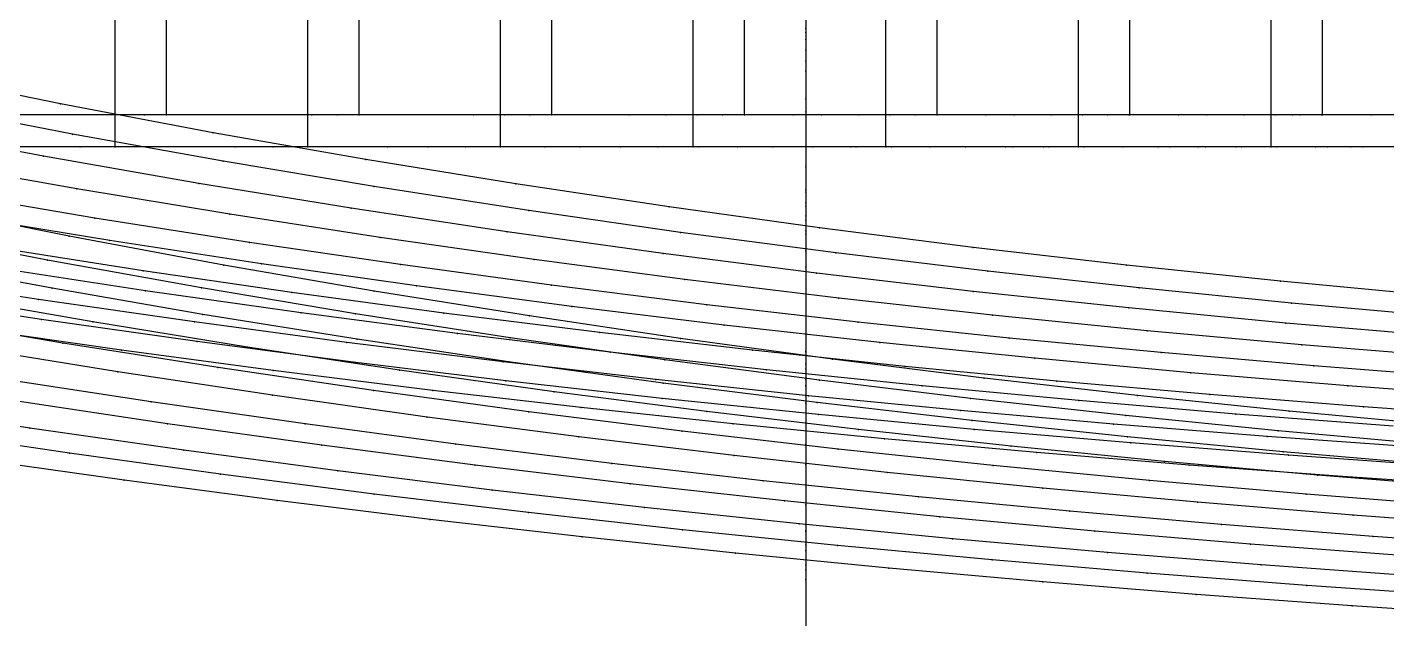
# Model space of a CAD drawing. Extents: x -2408 to 1029, y -526 to 2095.
# Drawn here: x -962 to -827.6, y 1331.2 to 1389.7 of the extents above; entities that cross this region are included whole.
import ezdxf

# ---------------------------------------------------------------- set-up
doc = ezdxf.new("R2010")
doc.units = 0

# ---------------------------------------------------------------- blocks, each defined once
blk = doc.blocks.new(' -30')
at = {"layer": '1'}
blk.add_lwpolyline([(-305.728339, 920.97651), (-320.933019, 922.392988), (-335.945284, 923.939691), (-351.112705, 925.667383), (-366.087844, 927.54152), (-381.124534, 929.593767), (-396.053659, 931.804452), (-411.403685, 934.26337), (-426.274865, 936.835461), (-441.581577, 939.689385), (-456.380685, 942.648381)], dxfattribs=at)
at = {"layer": '14'}
blk.add_lwpolyline([(-306.505752, 933.796136), (-321.802467, 935.240728), (-337.036458, 936.834409), (-352.178831, 938.587466), (-367.373851, 940.521132), (-382.257429, 942.586062), (-397.404225, 944.866379), (-412.236711, 947.281491), (-427.323349, 949.931627), (-442.44033, 952.79284), (-457.450906, 955.84313)], dxfattribs=at)
at = {"layer": '3'}
for p in [(-442.44033, 952.79284), (-427.323349, 949.931627), (-412.236711, 947.281491), (-397.404225, 944.866379), (-382.257429, 942.586062), (-367.373851, 940.521132), (-441.581577, 939.689385), (-352.178831, 938.587466), (-426.274865, 936.835461), (-337.036458, 936.834409), (-321.802467, 935.240728), (-411.403685, 934.26337), (-396.053659, 931.804452), (-381.124534, 929.593767), (-366.087844, 927.54152), (-351.112705, 925.667383), (-335.945284, 923.939691), (-320.933019, 922.392988), (-700.956241, 381.576891), (-700.956551, 366.560706), (-700.956946, 347.424119)]:
    blk.add_point(p, dxfattribs=at)
at = {"layer": '8'}
blk.add_lwpolyline([(-700.953674, 505.879898), (-700.95409, 485.75853), (-700.954458, 467.90115), (-700.95481, 450.86053), (-700.955198, 432.063291), (-700.955609, 412.148189), (-700.955925, 396.86254), (-700.956241, 381.576891), (-700.956551, 366.560706), (-700.956946, 347.424119), (-700.957308, 329.884465), (-700.957624, 314.580517), (-700.957934, 299.567665), (-700.958176, 287.845173)], dxfattribs=at)
blk = doc.blocks.new(' -31')
at = {"layer": '1'}
blk.add_lwpolyline([(-307.491762, 919.119407), (-322.87845, 920.501598), (-337.934576, 922.001733), (-353.290396, 923.691687), (-368.221521, 925.495972), (-383.537338, 927.516951), (-398.829462, 929.710128), (-414.104112, 932.080051), (-429.340398, 934.632458), (-444.573538, 937.382133), (-459.532115, 940.276712)], dxfattribs=at)
at = {"layer": '14'}
blk.add_lwpolyline([(-306.410991, 931.773332), (-321.54403, 933.134551), (-336.61462, 934.632982), (-351.593331, 936.278672), (-366.62911, 938.095761), (-381.972089, 940.121824), (-396.963772, 942.272319), (-412.258262, 944.64703), (-427.195375, 947.150038), (-442.100141, 949.837558), (-457.037814, 952.72937)], dxfattribs=at)
at = {"layer": '3'}
for p in [(-442.100141, 949.837558), (-427.195375, 947.150038), (-412.258262, 944.64703), (-396.963772, 942.272319), (-381.972089, 940.121824), (-444.573538, 937.382133), (-366.62911, 938.095761), (-351.593331, 936.278672), (-429.340398, 934.632458), (-336.61462, 934.632982), (-321.54403, 933.134551), (-414.104112, 932.080051), (-398.829462, 929.710128), (-383.537338, 927.516951), (-368.221521, 925.495972), (-353.290396, 923.691687), (-337.934576, 922.001733), (-322.87845, 920.501598), (-700.956241, 380.980522), (-700.956551, 365.652977), (-700.956946, 346.119563)]:
    blk.add_point(p, dxfattribs=at)
at = {"layer": '8'}
blk.add_lwpolyline([(-700.953674, 507.861099), (-700.95409, 487.322493), (-700.954458, 469.094819), (-700.95481, 451.700844), (-700.955198, 432.513816), (-700.955609, 412.185753), (-700.955925, 396.583138), (-700.956241, 380.980522), (-700.956551, 365.652977), (-700.956946, 346.119563), (-700.957308, 328.216197), (-700.957624, 312.5949), (-700.957934, 297.270754), (-700.958176, 285.305176)], dxfattribs=at)
blk = doc.blocks.new(' -32')
at = {"layer": '1'}
blk.add_lwpolyline([(-307.818458, 917.153823), (-323.243092, 918.477479), (-338.616786, 919.945562), (-353.976405, 921.565671), (-369.317428, 923.344145), (-384.545269, 925.275219), (-399.844287, 927.384717), (-414.803302, 929.614027), (-430.051563, 932.063891), (-444.974561, 934.643978), (-460.159516, 937.459765)], dxfattribs=at)
at = {"layer": '14'}
blk.add_lwpolyline([(-307.389391, 929.860784), (-322.967322, 931.208796), (-338.481588, 932.69629), (-353.901928, 934.333278), (-369.381724, 936.145979), (-384.534802, 938.086415), (-399.971671, 940.234413), (-415.383167, 942.557516), (-430.463586, 945.010559), (-445.815583, 947.699182), (-460.565213, 950.47251)], dxfattribs=at)
at = {"layer": '3'}
for p in [(-445.815583, 947.699182), (-430.463586, 945.010559), (-415.383167, 942.557516), (-399.971671, 940.234413), (-384.534802, 938.086415), (-369.381724, 936.145979), (-444.974561, 934.643978), (-353.901928, 934.333278), (-430.051563, 932.063891), (-338.481588, 932.69629), (-322.967322, 931.208796), (-414.803302, 929.614027), (-399.844287, 927.384717), (-384.545269, 925.275219), (-369.317428, 923.344145), (-353.976405, 921.565671), (-338.616786, 919.945562), (-323.243092, 918.477479), (-700.956136, 385.673368), (-700.956448, 369.909708), (-700.956751, 354.613812), (-700.957132, 335.431994)]:
    blk.add_point(p, dxfattribs=at)
at = {"layer": '8'}
blk.add_lwpolyline([(-700.953674, 509.8423), (-700.95409, 488.886455), (-700.954458, 470.288488), (-700.95481, 452.541158), (-700.955198, 432.964349), (-700.955505, 417.481348), (-700.95582, 401.624134), (-700.956136, 385.673368), (-700.956448, 369.909708), (-700.956751, 354.613812), (-700.957132, 335.431994), (-700.957472, 318.245988), (-700.95776, 303.721027), (-700.958064, 288.378354), (-700.958176, 282.765179)], dxfattribs=at)
blk = doc.blocks.new('-33')
at = {"layer": '1'}
blk.add_lwpolyline([(164.491203, 640.993118), (148.894386, 640.993118), (148.894386, 667.858505), (148.944749, 669.294081), (149.21655, 672.948974), (149.68187, 676.036991), (150.400337, 679.11425), (151.376763, 682.214985), (152.599019, 685.285194), (154.012896, 688.1827), (155.661028, 690.998012), (157.4936, 693.648788), (159.542939, 696.183859), (161.751355, 698.5313)], dxfattribs=at)
at = {"layer": '14'}
blk.add_lwpolyline([(170.835396, 644.168091), (153.97439, 644.168091), (153.97439, 667.79007), (154.173226, 671.459665), (154.561084, 674.478445), (155.197619, 677.391547), (156.109505, 680.361135), (157.244633, 683.229789), (158.614812, 686.013535), (160.198973, 688.660798), (162.004009, 691.186067)], dxfattribs=at)
at = {"layer": '2'}
for p in [(153.97439, 644.168091), (148.894386, 640.993118)]:
    blk.add_point(p, dxfattribs=at)
blk = doc.blocks.new(' -33')
at = {"layer": '1'}
blk.add_lwpolyline([(-305.407017, 914.996646), (-320.691927, 916.223201), (-335.833436, 917.582045), (-350.97037, 919.079392), (-366.083953, 920.720249), (-381.084554, 922.504128), (-396.161124, 924.456386), (-411.471937, 926.602703), (-426.503549, 928.875255), (-441.778957, 931.360131), (-456.754608, 933.976534)], dxfattribs=at)
at = {"layer": '14'}
blk.add_lwpolyline([(-306.888711, 927.846221), (-322.24732, 929.109205), (-337.542422, 930.502192), (-352.823161, 932.039735), (-368.0077, 933.724612), (-383.25396, 935.577225), (-398.165327, 937.546163), (-413.369318, 939.71775), (-428.236572, 942.007384), (-443.388669, 944.516945), (-457.925801, 947.099433)], dxfattribs=at)
at = {"layer": '3'}
for p in [(-443.388669, 944.516945), (-428.236572, 942.007384), (-413.369318, 939.71775), (-398.165327, 937.546163), (-383.25396, 935.577225), (-368.0077, 933.724612), (-352.823161, 932.039735), (-441.778957, 931.360131), (-337.542422, 930.502192), (-322.24732, 929.109205), (-426.503549, 928.875255), (-411.471937, 926.602703), (-396.161124, 924.456386), (-381.084554, 922.504128), (-366.083953, 920.720249), (-350.97037, 919.079392), (-335.833436, 917.582045), (-320.691927, 916.223201), (-700.95603, 390.598014), (-700.956345, 374.425076), (-700.956652, 358.633801), (-700.956946, 343.510434)]:
    blk.add_point(p, dxfattribs=at)
at = {"layer": '8'}
blk.add_lwpolyline([(-700.953674, 511.823502), (-700.954028, 493.650369), (-700.954378, 475.636261), (-700.954718, 458.108068), (-700.955099, 438.544343), (-700.955402, 422.943899), (-700.955714, 406.866367), (-700.95603, 390.598014), (-700.956345, 374.425076), (-700.956652, 358.633801), (-700.956946, 343.510434), (-700.957308, 324.879663), (-700.957624, 308.623679), (-700.957934, 292.676912), (-700.958176, 280.225182)], dxfattribs=at)
blk = doc.blocks.new('-34')
at = {"layer": '1'}
blk.add_lwpolyline([(179.795567, 640.993118), (164.491203, 640.993118), (148.894386, 640.993118), (148.894386, 667.858505), (148.944749, 669.294081), (149.21655, 672.948974), (149.68187, 676.036991), (150.400337, 679.11425), (151.376763, 682.214985), (152.599019, 685.285194), (154.012896, 688.1827), (155.661028, 690.998012), (157.4936, 693.648788), (159.542939, 696.183859), (161.751355, 698.5313), (164.156973, 700.73123), (166.691478, 702.721654), (169.400742, 704.538542), (172.206583, 706.127772), (175.148409, 707.512321), (178.208376, 708.682353), (181.30982, 709.613483)], dxfattribs=at)
at = {"layer": '14'}
blk.add_lwpolyline([(187.38949, 644.168091), (170.835396, 644.168091), (153.97439, 644.168091), (153.97439, 667.79007), (154.173226, 671.459665), (154.561084, 674.478445), (155.197619, 677.391547), (156.109505, 680.361135), (157.244633, 683.229789), (158.614812, 686.013535), (160.198973, 688.660798), (162.004009, 691.186067), (163.995426, 693.542279), (166.184435, 695.742084), (168.530856, 697.745036), (171.047357, 699.562509), (173.686833, 701.159719), (176.463957, 702.543724), (179.326943, 703.692542), (182.291933, 704.618727)], dxfattribs=at)
at = {"layer": '2'}
for p in [(153.97439, 644.168091), (148.894386, 640.993118)]:
    blk.add_point(p, dxfattribs=at)
at = {"layer": '3'}
for p in [(170.835396, 644.168091), (164.491203, 640.993118)]:
    blk.add_point(p, dxfattribs=at)
blk = doc.blocks.new(' -34')
at = {"layer": '1'}
blk.add_lwpolyline([(-307.669687, 913.215218), (-322.673009, 914.382545), (-338.143351, 915.730502), (-353.6053, 917.214317), (-368.932109, 918.831197), (-384.361803, 920.619104), (-399.514214, 922.532332), (-414.904185, 924.635162), (-430.255784, 926.898214), (-445.596956, 929.331986), (-460.683874, 931.902477)], dxfattribs=at)
at = {"layer": '14'}
blk.add_lwpolyline([(-306.850963, 925.889206), (-321.900271, 927.067712), (-336.990789, 928.378096), (-352.016187, 929.816011), (-366.944987, 931.389015), (-381.939821, 933.119888), (-397.27343, 935.047198), (-412.229932, 937.082629), (-427.164444, 939.273587), (-442.431576, 941.683226), (-457.313958, 944.204658)], dxfattribs=at)
at = {"layer": '3'}
for p in [(-442.431576, 941.683226), (-427.164444, 939.273587), (-412.229932, 937.082629), (-397.27343, 935.047198), (-381.939821, 933.119888), (-366.944987, 931.389015), (-445.596956, 929.331986), (-352.016187, 929.816011), (-336.990789, 928.378096), (-430.255784, 926.898214), (-321.900271, 927.067712), (-414.904185, 924.635162), (-399.514214, 922.532332), (-384.361803, 920.619104), (-368.932109, 918.831197), (-353.6053, 917.214317), (-338.143351, 915.730502), (-322.673009, 914.382545), (-700.95603, 390.212692), (-700.956345, 373.72403), (-700.956652, 357.62448), (-700.956946, 342.205879)]:
    blk.add_point(p, dxfattribs=at)
at = {"layer": '8'}
blk.add_lwpolyline([(-700.953674, 513.804703), (-700.954028, 495.276801), (-700.954378, 476.91103), (-700.954718, 459.040651), (-700.955099, 439.09501), (-700.955402, 423.190017), (-700.955714, 406.798633), (-700.95603, 390.212692), (-700.956345, 373.72403), (-700.956652, 357.62448), (-700.956946, 342.205879), (-700.957308, 323.211396), (-700.957624, 306.638075), (-700.957934, 290.379991), (-700.958176, 277.685184)], dxfattribs=at)
blk = doc.blocks.new('-35')
at = {"layer": '1'}
blk.add_lwpolyline([(210.425889, 640.993118), (194.876315, 640.993118), (179.795567, 640.993118), (164.491203, 640.993118), (148.894386, 640.993118), (148.894386, 667.858505)], dxfattribs=at)
at = {"layer": '14'}
blk.add_lwpolyline([(203.363272, 644.168091), (187.38949, 644.168091), (170.835396, 644.168091), (153.97439, 644.168091), (153.97439, 667.79007)], dxfattribs=at)
at = {"layer": '2'}
for p in [(153.97439, 644.168091), (148.894386, 640.993118)]:
    blk.add_point(p, dxfattribs=at)
at = {"layer": '3'}
for p in [(170.835396, 644.168091), (187.38949, 644.168091), (164.491203, 640.993118), (179.795567, 640.993118), (194.876315, 640.993118)]:
    blk.add_point(p, dxfattribs=at)
blk = doc.blocks.new(' -35')
at = {"layer": '1'}
blk.add_lwpolyline([(-307.231155, 911.249734), (-322.247475, 912.358137), (-337.6563, 913.63927), (-352.936288, 915.03769), (-368.320668, 916.584044), (-383.469333, 918.256894), (-398.82035, 920.106373), (-413.806398, 922.061178), (-429.117689, 924.214545), (-444.394414, 926.525972), (-459.656309, 929.005658)], dxfattribs=at)
at = {"layer": '14'}
blk.add_lwpolyline([(-307.331555, 923.986954), (-322.787331, 925.146208), (-338.28588, 926.443576), (-353.718078, 927.869738), (-369.051616, 929.432836), (-384.453565, 931.157466), (-399.50526, 932.993672), (-414.870026, 935.023422), (-430.212965, 937.211806), (-445.20275, 939.511353), (-460.495367, 942.028679)], dxfattribs=at)
at = {"layer": '3'}
for p in [(-445.20275, 939.511353), (-430.212965, 937.211806), (-414.870026, 935.023422), (-399.50526, 932.993672), (-384.453565, 931.157466), (-369.051616, 929.432836), (-353.718078, 927.869738), (-444.394414, 926.525972), (-338.28588, 926.443576), (-322.787331, 925.146208), (-429.117689, 924.214545), (-413.806398, 922.061178), (-398.82035, 920.106373), (-383.469333, 918.256894), (-368.320668, 916.584044), (-352.936288, 915.03769), (-337.6563, 913.63927), (-322.247475, 912.358137), (-700.95603, 389.827352), (-700.956345, 373.022984), (-700.956652, 356.61516), (-700.956946, 340.901323)]:
    blk.add_point(p, dxfattribs=at)
at = {"layer": '8'}
blk.add_lwpolyline([(-700.953674, 515.785904), (-700.954028, 496.90323), (-700.954378, 478.185792), (-700.954718, 459.973234), (-700.955099, 439.645677), (-700.955402, 423.436136), (-700.955714, 406.73088), (-700.95603, 389.827352), (-700.956345, 373.022984), (-700.956652, 356.61516), (-700.956946, 340.901323), (-700.957221, 326.178895), (-700.95755, 308.605239), (-700.957822, 294.027856), (-700.958098, 279.321955), (-700.958176, 275.145187)], dxfattribs=at)
blk = doc.blocks.new('-36')
at = {"layer": '1'}
blk.add_lwpolyline([(225.663458, 640.993118), (210.425889, 640.993118), (194.876315, 640.993118), (179.795567, 640.993118), (164.491203, 640.993118), (148.894386, 640.993118), (148.894386, 667.858505)], dxfattribs=at)
at = {"layer": '14'}
blk.add_lwpolyline([(218.752547, 644.168091), (203.363272, 644.168091), (187.38949, 644.168091), (170.835396, 644.168091), (153.97439, 644.168091), (153.97439, 667.79007)], dxfattribs=at)
at = {"layer": '2'}
for p in [(153.97439, 644.168091), (148.894386, 640.993118)]:
    blk.add_point(p, dxfattribs=at)
at = {"layer": '3'}
for p in [(170.835396, 644.168091), (187.38949, 644.168091), (203.363272, 644.168091), (164.491203, 640.993118), (179.795567, 640.993118), (194.876315, 640.993118), (210.425889, 640.993118)]:
    blk.add_point(p, dxfattribs=at)
blk = doc.blocks.new(' -36')
at = {"layer": '1'}
blk.add_lwpolyline([(-306.049156, 909.256117), (-321.123961, 910.304146), (-336.126165, 911.487337), (-351.102485, 912.786098), (-366.083714, 914.209209), (-381.443946, 915.813289), (-396.395733, 917.519407), (-411.829852, 919.429536), (-426.746109, 921.42217), (-441.971365, 923.609247), (-456.844676, 925.900884)], dxfattribs=at)
at = {"layer": '14'}
blk.add_lwpolyline([(-306.943461, 922.040831), (-322.085356, 923.116351), (-337.272644, 924.327252), (-352.393684, 925.655253), (-367.415536, 927.106656), (-382.509987, 928.707891), (-397.588718, 930.452938), (-413.025949, 932.390924), (-428.067692, 934.42966), (-442.750242, 936.567781), (-458.461796, 939.023666)], dxfattribs=at)
at = {"layer": '3'}
for p in [(-442.750242, 936.567781), (-428.067692, 934.42966), (-413.025949, 932.390924), (-397.588718, 930.452938), (-382.509987, 928.707891), (-367.415536, 927.106656), (-352.393684, 925.655253), (-337.272644, 924.327252), (-441.971365, 923.609247), (-322.085356, 923.116351), (-426.746109, 921.42217), (-411.829852, 919.429536), (-396.395733, 917.519407), (-381.443946, 915.813289), (-366.083714, 914.209209), (-351.102485, 912.786098), (-336.126165, 911.487337), (-321.123961, 910.304146), (-700.95603, 389.442035), (-700.956345, 372.321923), (-700.956652, 355.605825), (-700.956946, 339.596753)]:
    blk.add_point(p, dxfattribs=at)
at = {"layer": '8'}
blk.add_lwpolyline([(-700.953674, 517.767105), (-700.954028, 498.52966), (-700.954378, 479.460557), (-700.954718, 460.90582), (-700.955099, 440.196339), (-700.955402, 423.682258), (-700.955714, 406.66315), (-700.95603, 389.442035), (-700.956345, 372.321923), (-700.956652, 355.605825), (-700.956946, 339.596753), (-700.957221, 324.597717), (-700.95755, 306.693891), (-700.957822, 291.84263), (-700.958098, 276.860416), (-700.958176, 272.605171)], dxfattribs=at)
blk = doc.blocks.new('-37')
at = {"layer": '1'}
blk.add_lwpolyline([(241.213028, 640.993118), (225.663458, 640.993118), (210.425889, 640.993118), (194.876315, 640.993118), (179.795567, 640.993118), (164.491203, 640.993118), (148.894386, 640.993118), (148.894386, 667.858505)], dxfattribs=at)
at = {"layer": '14'}
blk.add_lwpolyline([(249.224637, 644.168091), (234.984515, 644.168091), (218.752547, 644.168091), (203.363272, 644.168091), (187.38949, 644.168091), (170.835396, 644.168091), (153.97439, 644.168091), (153.97439, 667.79007)], dxfattribs=at)
at = {"layer": '2'}
for p in [(153.97439, 644.168091), (148.894386, 640.993118)]:
    blk.add_point(p, dxfattribs=at)
at = {"layer": '3'}
for p in [(170.835396, 644.168091), (187.38949, 644.168091), (203.363272, 644.168091), (218.752547, 644.168091), (234.984515, 644.168091), (164.491203, 640.993118), (179.795567, 640.993118), (194.876315, 640.993118), (210.425889, 640.993118), (225.663458, 640.993118)]:
    blk.add_point(p, dxfattribs=at)
blk = doc.blocks.new(' -37')
at = {"layer": '1'}
blk.add_lwpolyline([(-322.135864, 908.427753), (-337.503594, 909.596445), (-352.868603, 910.885348), (-368.222294, 912.301225), (-383.573767, 913.858021), (-398.842883, 915.550035), (-414.151465, 917.391644), (-429.319369, 919.362242), (-444.589947, 921.496176), (-459.458358, 923.7234)], dxfattribs=at)
at = {"layer": '14'}
blk.add_lwpolyline([(-323.3798, 921.253687), (-338.95612, 922.455209), (-354.464864, 923.776227), (-369.96115, 925.231088), (-385.35464, 926.820901), (-400.821339, 928.566949), (-415.920977, 930.41601), (-431.351645, 932.455452), (-446.76127, 934.648276), (-461.801489, 936.944287)], dxfattribs=at)
at = {"layer": '3'}
for p in [(-446.76127, 934.648276), (-431.351645, 932.455452), (-415.920977, 930.41601), (-400.821339, 928.566949), (-385.35464, 926.820901), (-369.96115, 925.231088), (-354.464864, 923.776227), (-338.95612, 922.455209), (-444.589947, 921.496176), (-429.319369, 919.362242), (-414.151465, 917.391644), (-398.842883, 915.550035), (-383.573767, 913.858021), (-368.222294, 912.301225), (-352.868603, 910.885348), (-337.503594, 909.596445), (-700.956241, 377.402331), (-700.956551, 360.206516), (-700.956849, 343.627916)]:
    blk.add_point(p, dxfattribs=at)
at = {"layer": '8'}
blk.add_lwpolyline([(-700.953674, 519.748306), (-700.954028, 500.156092), (-700.954378, 480.735319), (-700.954718, 461.838403), (-700.955001, 446.185582), (-700.955299, 429.606974), (-700.955609, 412.411159), (-700.955925, 394.906745), (-700.956241, 377.402331), (-700.956551, 360.206516), (-700.956849, 343.627916), (-700.957132, 327.975094), (-700.957472, 309.078169), (-700.95776, 293.107232), (-700.958026, 278.372579), (-700.958176, 270.065174)], dxfattribs=at)
blk = doc.blocks.new('-38')
at = {"layer": '1'}
blk.add_lwpolyline([(256.711458, 640.993118), (241.213028, 640.993118), (225.663458, 640.993118), (210.425889, 640.993118), (194.876315, 640.993118), (179.795567, 640.993118), (164.491203, 640.993118), (148.894386, 640.993118), (148.894386, 667.858505)], dxfattribs=at)
at = {"layer": '14'}
blk.add_lwpolyline([(268.186773, 644.168091), (249.224637, 644.168091), (234.984515, 644.168091), (218.752547, 644.168091), (203.363272, 644.168091), (187.38949, 644.168091), (170.835396, 644.168091), (153.97439, 644.168091), (153.97439, 667.79007)], dxfattribs=at)
at = {"layer": '2'}
for p in [(153.97439, 644.168091), (148.894386, 640.993118)]:
    blk.add_point(p, dxfattribs=at)
at = {"layer": '3'}
for p in [(170.835396, 644.168091), (187.38949, 644.168091), (203.363272, 644.168091), (218.752547, 644.168091), (234.984515, 644.168091), (249.224637, 644.168091), (164.491203, 640.993118), (179.795567, 640.993118), (194.876315, 640.993118), (210.425889, 640.993118), (225.663458, 640.993118), (241.213028, 640.993118)]:
    blk.add_point(p, dxfattribs=at)
blk = doc.blocks.new(' -38')
at = {"layer": '1'}
blk.add_lwpolyline([(-321.950572, 906.479049), (-337.290448, 907.593609), (-352.47591, 908.812689), (-367.796508, 910.16426), (-382.986446, 911.636908), (-398.281011, 913.25799), (-413.319178, 914.989852), (-428.581686, 916.889147), (-443.837055, 918.932134), (-459.06097, 921.119342), (-473.971512, 923.410495)], dxfattribs=at)
at = {"layer": '14'}
blk.add_lwpolyline([(-321.532684, 919.181611), (-336.684533, 920.284424), (-351.88489, 921.507814), (-367.016424, 922.846396), (-382.044767, 924.305899), (-397.150632, 925.910454), (-412.241476, 927.652133), (-427.710771, 929.582337), (-442.766392, 931.605115), (-458.197933, 933.830932), (-473.211022, 936.149782)], dxfattribs=at)
at = {"layer": '3'}
for p in [(-458.197933, 933.830932), (-442.766392, 931.605115), (-427.710771, 929.582337), (-412.241476, 927.652133), (-397.150632, 925.910454), (-382.044767, 924.305899), (-367.016424, 922.846396), (-459.06097, 921.119342), (-351.88489, 921.507814), (-336.684533, 920.284424), (-443.837055, 918.932134), (-428.581686, 916.889147), (-413.319178, 914.989852), (-398.281011, 913.25799), (-382.986446, 911.636908), (-367.796508, 910.16426), (-352.47591, 908.812689), (-337.290448, 907.593609), (-700.956241, 376.805981), (-700.956551, 359.298787), (-700.956849, 342.419967)]:
    blk.add_point(p, dxfattribs=at)
at = {"layer": '8'}
blk.add_lwpolyline([(-700.953674, 521.729507), (-700.954028, 501.782521), (-700.954378, 482.010081), (-700.954718, 462.770986), (-700.955001, 446.834736), (-700.955299, 429.955916), (-700.955609, 412.448723), (-700.955925, 394.627342), (-700.956241, 376.805981), (-700.956551, 359.298787), (-700.956849, 342.419967), (-700.957132, 326.483707), (-700.957392, 311.804195), (-700.957694, 294.729498), (-700.957982, 278.448017), (-700.958176, 267.525177)], dxfattribs=at)
blk = doc.blocks.new('-39')
at = {"layer": '1'}
blk.add_lwpolyline([(287.81953, 640.993118), (272.261036, 640.993118), (256.711458, 640.993118), (241.213028, 640.993118), (225.663458, 640.993118), (210.425889, 640.993118), (194.876315, 640.993118), (179.795567, 640.993118), (164.491203, 640.993118), (148.894386, 640.993118), (148.894386, 667.858505)], dxfattribs=at)
at = {"layer": '14'}
blk.add_lwpolyline([(284.36407, 644.168091), (268.186773, 644.168091), (249.224637, 644.168091), (234.984515, 644.168091), (218.752547, 644.168091), (203.363272, 644.168091), (187.38949, 644.168091), (170.835396, 644.168091), (153.97439, 644.168091), (153.97439, 667.79007)], dxfattribs=at)
at = {"layer": '2'}
for p in [(153.97439, 644.168091), (148.894386, 640.993118)]:
    blk.add_point(p, dxfattribs=at)
at = {"layer": '3'}
for p in [(170.835396, 644.168091), (187.38949, 644.168091), (203.363272, 644.168091), (218.752547, 644.168091), (234.984515, 644.168091), (249.224637, 644.168091), (268.186773, 644.168091), (164.491203, 640.993118), (179.795567, 640.993118), (194.876315, 640.993118), (210.425889, 640.993118), (225.663458, 640.993118), (241.213028, 640.993118), (256.711458, 640.993118), (272.261036, 640.993118)]:
    blk.add_point(p, dxfattribs=at)
blk = doc.blocks.new(' -39')
at = {"layer": '1'}
blk.add_lwpolyline([(-322.137742, 904.571445), (-337.014581, 905.603083), (-352.802447, 906.819188), (-368.134916, 908.121614), (-383.408379, 909.54612), (-398.738731, 911.109704), (-413.984858, 912.802302), (-429.224414, 914.632572), (-444.43764, 916.599058), (-459.369995, 918.6681), (-474.544191, 920.916216)], dxfattribs=at)
at = {"layer": '14'}
blk.add_lwpolyline([(-323.308506, 917.375761), (-338.829036, 918.472158), (-354.39951, 919.693089), (-369.899802, 921.031054), (-385.294686, 922.492053), (-400.769359, 924.101164), (-416.228944, 925.850726), (-431.304898, 927.694329), (-446.730073, 929.724091), (-462.135276, 931.900733), (-477.154961, 934.171595)], dxfattribs=at)
at = {"layer": '3'}
for p in [(-462.135276, 931.900733), (-446.730073, 929.724091), (-431.304898, 927.694329), (-416.228944, 925.850726), (-400.769359, 924.101164), (-385.294686, 922.492053), (-369.899802, 921.031054), (-354.39951, 919.693089), (-459.369995, 918.6681), (-338.829036, 918.472158), (-444.43764, 916.599058), (-429.224414, 914.632572), (-413.984858, 912.802302), (-398.738731, 911.109704), (-383.408379, 909.54612), (-368.134916, 908.121614), (-352.802447, 906.819188), (-337.014581, 905.603083), (-700.955925, 394.347959), (-700.956241, 376.209612), (-700.956551, 358.391039), (-700.956849, 341.212017)]:
    blk.add_point(p, dxfattribs=at)
at = {"layer": '8'}
blk.add_lwpolyline([(-700.953674, 523.710709), (-700.954028, 503.40895), (-700.954378, 483.28485), (-700.954718, 463.703569), (-700.955001, 447.48388), (-700.955299, 430.304858), (-700.955609, 412.486286), (-700.955925, 394.347959), (-700.956241, 376.209612), (-700.956551, 358.391039), (-700.956849, 341.212017), (-700.957132, 324.99232), (-700.957392, 310.051738), (-700.957694, 292.673349), (-700.957982, 276.102293), (-700.958176, 264.98518)], dxfattribs=at)
blk = doc.blocks.new('-40')
at = {"layer": '1'}
blk.add_lwpolyline([(303.369102, 640.993118), (287.81953, 640.993118), (272.261036, 640.993118), (256.711458, 640.993118), (241.213028, 640.993118), (225.663458, 640.993118), (210.425889, 640.993118), (194.876315, 640.993118), (179.795567, 640.993118), (164.491203, 640.993118), (148.894386, 640.993118)], dxfattribs=at)
at = {"layer": '14'}
blk.add_lwpolyline([(299.78435, 644.168091), (284.36407, 644.168091), (268.186773, 644.168091), (249.224637, 644.168091), (234.984515, 644.168091), (218.752547, 644.168091), (203.363272, 644.168091), (187.38949, 644.168091), (170.835396, 644.168091), (153.97439, 644.168091)], dxfattribs=at)
at = {"layer": '3'}
for p in [(170.835396, 644.168091), (187.38949, 644.168091), (203.363272, 644.168091), (218.752547, 644.168091), (234.984515, 644.168091), (249.224637, 644.168091), (268.186773, 644.168091), (284.36407, 644.168091), (164.491203, 640.993118), (179.795567, 640.993118), (194.876315, 640.993118), (210.425889, 640.993118), (225.663458, 640.993118), (241.213028, 640.993118), (256.711458, 640.993118), (272.261036, 640.993118), (287.81953, 640.993118)]:
    blk.add_point(p, dxfattribs=at)
blk = doc.blocks.new(' -40')
at = {"layer": '1'}
blk.add_lwpolyline([(-321.546946, 902.62877), (-336.777175, 903.632918), (-352.182547, 904.768669), (-367.364014, 906.003151), (-382.566911, 907.358057), (-397.73832, 908.8361), (-412.916166, 910.447602), (-427.928258, 912.172961), (-443.076012, 914.046493), (-458.206556, 916.054192), (-473.430864, 918.216233)], dxfattribs=at)
at = {"layer": '14'}
blk.add_lwpolyline([(-322.626578, 915.419378), (-337.722783, 916.431094), (-352.871531, 917.562988), (-367.950069, 918.799705), (-383.018029, 920.154666), (-397.978815, 921.626812), (-413.022022, 923.23768), (-427.674827, 924.933175), (-443.47804, 926.902935), (-458.473322, 928.91115), (-473.864828, 931.117856)], dxfattribs=at)
at = {"layer": '3'}
for p in [(-458.473322, 928.91115), (-443.47804, 926.902935), (-427.674827, 924.933175), (-413.022022, 923.23768), (-397.978815, 921.626812), (-383.018029, 920.154666), (-367.950069, 918.799705), (-352.871531, 917.562988), (-458.206556, 916.054192), (-337.722783, 916.431094), (-443.076012, 914.046493), (-427.928258, 912.172961), (-412.916166, 910.447602), (-397.73832, 908.8361), (-382.566911, 907.358057), (-367.364014, 906.003151), (-352.182547, 904.768669), (-336.777175, 903.632918), (-700.956136, 381.744936), (-700.956448, 363.470379), (-700.956751, 345.738095)]:
    blk.add_point(p, dxfattribs=at)
at = {"layer": '8'}
blk.add_lwpolyline([(-700.953674, 525.69191), (-700.954028, 505.035382), (-700.9543, 489.088583), (-700.954629, 469.86405), (-700.954904, 453.758589), (-700.955198, 436.568576), (-700.955505, 418.619392), (-700.95582, 400.236382), (-700.956136, 381.744936), (-700.956448, 363.470379), (-700.956751, 345.738095), (-700.95704, 328.873445), (-700.957308, 313.201809), (-700.957624, 294.724398), (-700.95788, 279.717548), (-700.958125, 265.40157), (-700.958176, 262.445183)], dxfattribs=at)

msp = doc.modelspace()

# ---------------------------------------------------------------- block references
at = {"layer": '1'}
for name, p in [(' -32', (-184.050523, 999.622732)), (' -30', (-184.050297, 1001.000083)), (' -31', (-184.050388, 1000.311413)), (' -34', (-184.050758, 998.245407)), (' -33', (-184.050694, 998.934067)), (' -36', (-184.051123, 996.868036)), (' -35', (-184.051047, 997.556724)), (' -38', (-184.051331, 995.490688)), (' -37', (-184.051318, 996.179365)), (' -39', (-184.051506, 994.802025)), (' -40', (-184.051738, 994.113352)), ('-40', (-1121.252136, 736.820577)), ('-39', (-1102.202113, 736.820577)), ('-38', (-1083.152119, 736.820577)), ('-37', (-1064.102135, 736.820577)), ('-36', (-1045.052109, 736.820577)), ('-35', (-1026.002121, 736.820577)), ('-34', (-1006.952133, 736.820577)), ('-33', (-987.90211, 736.820577)), (' -32', (-514.58038, 429.196867)), (' -34', (-512.877729, 429.098086)), (' -33', (-513.729155, 429.147803)), (' -31', (-515.430888, 429.247568)), (' -30', (-516.281493, 429.297884)), (' -36', (-507.788996, 429.001375)), (' -35', (-508.640982, 429.051384)), (' -38', (-502.699294, 428.903101)), (' -37', (-503.551747, 428.953571)), (' -39', (-498.461818, 428.854057)), (' -40', (-494.224148, 428.804325))]:
    msp.add_blockref(name, p, dxfattribs=at)

doc.saveas('drawing.dxf')
